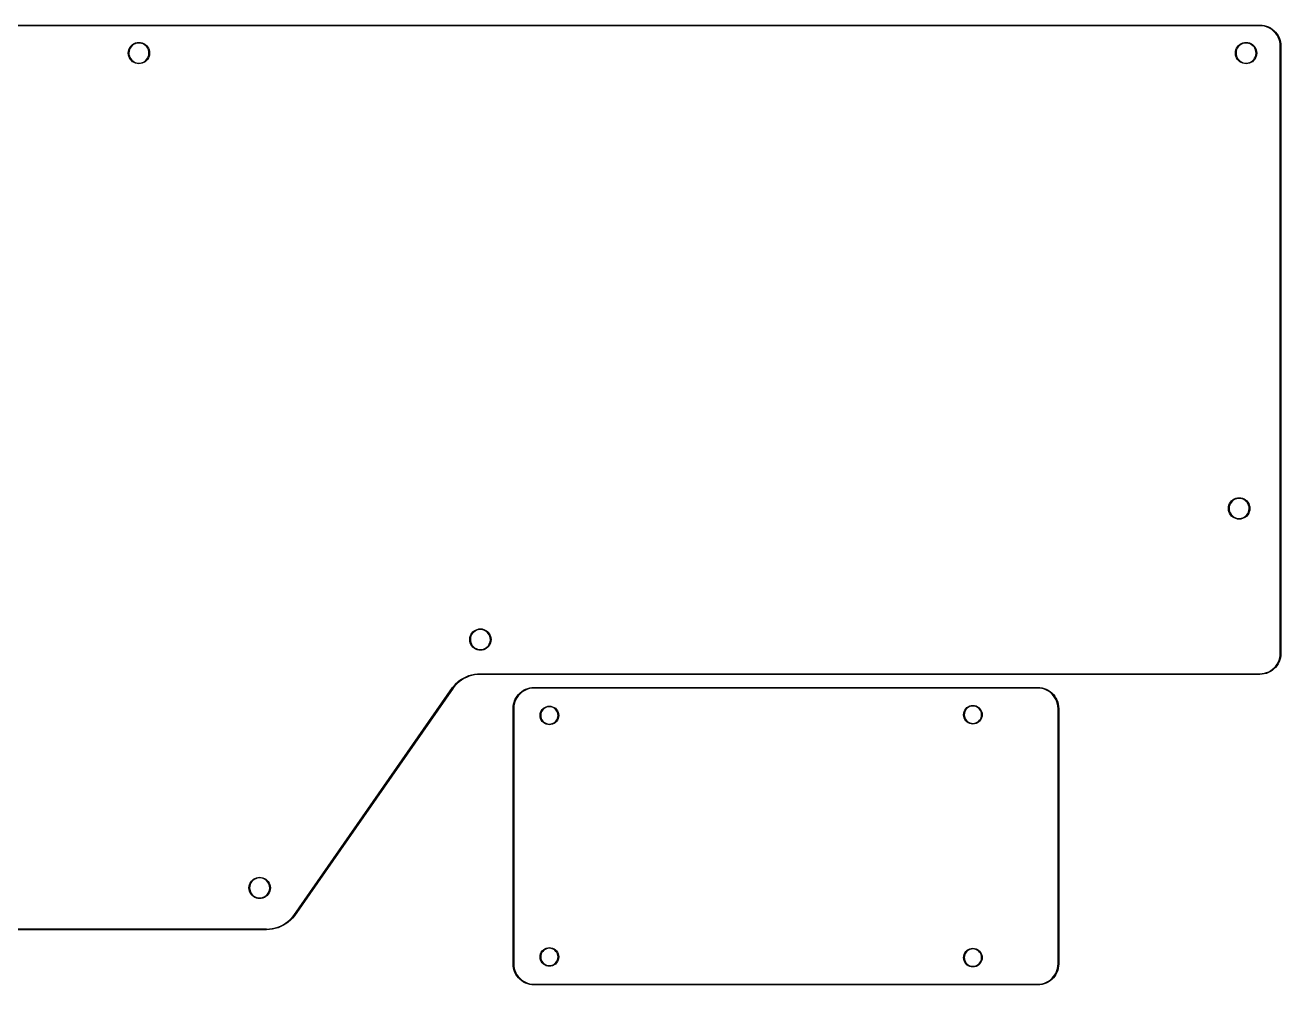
# Model space of a CAD drawing. Extents: x 26 to 390, y -197 to -58.
# Drawn here: x 208 to 390.1, y -197.1 to -58 of the extents above; entities that cross this region are included whole.
import ezdxf

# ---------------------------------------------------------------- set-up
doc = ezdxf.new("R2010")
doc.units = 0
doc.layers.add('BLACK', color=7, linetype='CONTINUOUS')

msp = doc.modelspace()

# ---------------------------------------------------------------- linework, layer by layer
at = {"layer": 'BLACK', "linetype": 'CONTINUOUS'}
for p, q in [((29, -57.95), (387, -57.95)), ((387, -58.05), (29, -58.05)), ((387, -57.95), (387.319, -57.9667)), ((387.01, -58.0459), (387, -58.05)), ((387.331, -58.0639), (387.01, -58.0459)), ((387.319, -57.9667), (387.634, -58.0166)), ((387.657, -58.1194), (387.331, -58.0639)), ((387.634, -58.0166), (387.943, -58.0993)), ((387.976, -58.2112), (387.657, -58.1194)), ((387.943, -58.0993), (388.241, -58.2137)), ((388.282, -58.338), (387.976, -58.2112)), ((388.241, -58.2137), (388.525, -58.3586)), ((388.572, -58.4982), (388.282, -58.338)), ((388.525, -58.3586), (388.793, -58.5325)), ((388.842, -58.69), (388.572, -58.4982)), ((388.793, -58.5325), (389.041, -58.7334)), ((389.089, -58.9107), (388.842, -58.69)), ((389.041, -58.7334), (389.267, -58.9592)), ((389.31, -59.1578), (389.089, -58.9107)), ((389.267, -58.9592), (389.468, -59.2073)), ((389.502, -59.428), (389.31, -59.1578)), ((389.468, -59.2073), (389.641, -59.475)), ((389.662, -59.718), (389.502, -59.428)), ((389.641, -59.475), (389.786, -59.7595)), ((389.789, -60.0241), (389.662, -59.718)), ((389.786, -59.7595), (389.901, -60.0575)), ((389.881, -60.3425), (389.789, -60.0241)), ((389.901, -60.0575), (389.983, -60.3659)), ((222.953, -61.9645), (222.969, -61.7575)), ((222.969, -61.7575), (223.026, -61.521)), ((223.026, -61.521), (223.119, -61.2963)), ((223.071, -61.7274), (223.045, -61.9645)), ((223.135, -61.4976), (223.071, -61.7274)), ((223.119, -61.2963), (223.246, -61.0889)), ((223.235, -61.2813), (223.135, -61.4976)), ((223.369, -61.0844), (223.235, -61.2813)), ((223.246, -61.0889), (223.404, -60.904)), ((223.534, -60.912), (223.369, -61.0844)), ((223.404, -60.904), (223.589, -60.746)), ((223.725, -60.7688), (223.534, -60.912)), ((223.589, -60.746), (223.796, -60.6189)), ((223.936, -60.6587), (223.725, -60.7688)), ((223.796, -60.6189), (224.021, -60.5259)), ((224.163, -60.5846), (223.936, -60.6587)), ((224.021, -60.5259), (224.258, -60.4691)), ((224.399, -60.5486), (224.163, -60.5846)), ((224.258, -60.4691), (224.5, -60.45)), ((224.637, -60.5515), (224.399, -60.5486)), ((224.5, -60.45), (224.742, -60.4691)), ((224.872, -60.5933), (224.637, -60.5515)), ((224.742, -60.4691), (224.979, -60.5259)), ((225.096, -60.6729), (224.872, -60.5933)), ((224.979, -60.5259), (225.204, -60.6189)), ((225.305, -60.7881), (225.096, -60.6729)), ((225.204, -60.6189), (225.411, -60.746)), ((225.492, -60.9359), (225.305, -60.7881)), ((225.411, -60.746), (225.596, -60.904)), ((225.653, -61.1123), (225.492, -60.9359)), ((225.596, -60.904), (225.754, -61.0889)), ((225.782, -61.3125), (225.653, -61.1123)), ((225.754, -61.0889), (225.881, -61.2963)), ((225.877, -61.5311), (225.782, -61.3125)), ((225.935, -61.7624), (225.877, -61.5311)), ((225.881, -61.2963), (225.974, -61.521)), ((225.955, -62), (225.935, -61.7624)), ((225.974, -61.521), (226.031, -61.7575)), ((226.031, -61.7575), (226.05, -62)), ((383.453, -61.9645), (383.469, -61.7575)), ((383.469, -61.7575), (383.526, -61.521)), ((383.526, -61.521), (383.619, -61.2963)), ((383.571, -61.7274), (383.545, -61.9645)), ((383.635, -61.4976), (383.571, -61.7274)), ((383.619, -61.2963), (383.746, -61.0889)), ((383.735, -61.2813), (383.635, -61.4976)), ((383.869, -61.0844), (383.735, -61.2813)), ((383.746, -61.0889), (383.904, -60.904)), ((384.034, -60.912), (383.869, -61.0844)), ((383.904, -60.904), (384.089, -60.746)), ((384.225, -60.7688), (384.034, -60.912)), ((384.089, -60.746), (384.296, -60.6189)), ((384.436, -60.6587), (384.225, -60.7688)), ((384.296, -60.6189), (384.521, -60.5259)), ((384.663, -60.5846), (384.436, -60.6587)), ((384.521, -60.5259), (384.758, -60.4691)), ((384.899, -60.5486), (384.663, -60.5846)), ((384.758, -60.4691), (385, -60.45)), ((385.137, -60.5515), (384.899, -60.5486)), ((385, -60.45), (385.242, -60.4691)), ((385.372, -60.5933), (385.137, -60.5515)), ((385.242, -60.4691), (385.479, -60.5259)), ((385.596, -60.6729), (385.372, -60.5933)), ((385.479, -60.5259), (385.704, -60.6189)), ((385.805, -60.7881), (385.596, -60.6729)), ((385.704, -60.6189), (385.911, -60.746)), ((385.992, -60.9359), (385.805, -60.7881)), ((385.911, -60.746), (386.096, -60.904)), ((386.153, -61.1123), (385.992, -60.9359)), ((386.096, -60.904), (386.254, -61.0889)), ((386.282, -61.3125), (386.153, -61.1123)), ((386.254, -61.0889), (386.381, -61.2963)), ((386.377, -61.5311), (386.282, -61.3125)), ((386.435, -61.7624), (386.377, -61.5311)), ((386.381, -61.2963), (386.474, -61.521)), ((386.455, -62), (386.435, -61.7624)), ((386.474, -61.521), (386.531, -61.7575)), ((386.531, -61.7575), (386.55, -62)), ((389.936, -60.6692), (389.881, -60.3425)), ((389.954, -60.9901), (389.936, -60.6692)), ((389.95, -61), (389.954, -60.9901)), ((389.95, -149), (389.95, -61)), ((389.983, -60.3659), (390.033, -60.6812)), ((390.033, -60.6812), (390.05, -61)), ((390.05, -61), (390.05, -149)), ((222.95, -62), (222.953, -61.9645)), ((222.969, -62.2425), (222.95, -62)), ((223.026, -62.479), (222.969, -62.2425)), ((223.119, -62.7037), (223.026, -62.479)), ((223.045, -61.9645), (223.059, -62.2025)), ((223.059, -62.2025), (223.112, -62.4351)), ((223.112, -62.4351), (223.201, -62.656)), ((223.246, -62.9111), (223.119, -62.7037)), ((223.201, -62.656), (223.326, -62.8593)), ((223.404, -63.096), (223.246, -62.9111)), ((223.326, -62.8593), (223.482, -63.0395)), ((223.589, -63.254), (223.404, -63.096)), ((223.482, -63.0395), (223.665, -63.1918)), ((223.796, -63.3811), (223.589, -63.254)), ((223.665, -63.1918), (223.871, -63.3121)), ((224.021, -63.4741), (223.796, -63.3811)), ((223.871, -63.3121), (224.094, -63.3972)), ((224.258, -63.5309), (224.021, -63.4741)), ((224.094, -63.3972), (224.328, -63.4447)), ((224.5, -63.55), (224.258, -63.5309)), ((224.328, -63.4447), (224.566, -63.4535)), ((224.742, -63.5309), (224.5, -63.55)), ((224.566, -63.4535), (224.803, -63.4232)), ((224.979, -63.4741), (224.742, -63.5309)), ((224.803, -63.4232), (225.031, -63.3547)), ((225.204, -63.3811), (224.979, -63.4741)), ((225.031, -63.3547), (225.245, -63.2498)), ((225.411, -63.254), (225.204, -63.3811)), ((225.245, -63.2498), (225.439, -63.1113)), ((225.596, -63.096), (225.411, -63.254)), ((225.439, -63.1113), (225.608, -62.943)), ((225.754, -62.9111), (225.596, -63.096)), ((225.608, -62.943), (225.747, -62.7494)), ((225.747, -62.7494), (225.853, -62.5356)), ((225.881, -62.7037), (225.754, -62.9111)), ((225.853, -62.5356), (225.922, -62.3075)), ((225.974, -62.479), (225.881, -62.7037)), ((225.922, -62.3075), (225.953, -62.0711)), ((225.953, -62.0711), (225.955, -62)), ((226.031, -62.2425), (225.974, -62.479)), ((226.05, -62), (226.031, -62.2425)), ((383.45, -62), (383.453, -61.9645)), ((383.469, -62.2425), (383.45, -62)), ((383.526, -62.479), (383.469, -62.2425)), ((383.619, -62.7037), (383.526, -62.479)), ((383.545, -61.9645), (383.559, -62.2025)), ((383.559, -62.2025), (383.612, -62.4351)), ((383.612, -62.4351), (383.701, -62.656)), ((383.746, -62.9111), (383.619, -62.7037)), ((383.701, -62.656), (383.826, -62.8593)), ((383.904, -63.096), (383.746, -62.9111)), ((383.826, -62.8593), (383.982, -63.0395)), ((384.089, -63.254), (383.904, -63.096)), ((383.982, -63.0395), (384.165, -63.1918)), ((384.296, -63.3811), (384.089, -63.254)), ((384.165, -63.1918), (384.371, -63.3121)), ((384.521, -63.4741), (384.296, -63.3811)), ((384.371, -63.3121), (384.594, -63.3972)), ((384.758, -63.5309), (384.521, -63.4741)), ((384.594, -63.3972), (384.828, -63.4447)), ((385, -63.55), (384.758, -63.5309)), ((384.828, -63.4447), (385.066, -63.4535)), ((385.242, -63.5309), (385, -63.55)), ((385.066, -63.4535), (385.303, -63.4232)), ((385.479, -63.4741), (385.242, -63.5309)), ((385.303, -63.4232), (385.531, -63.3547)), ((385.704, -63.3811), (385.479, -63.4741)), ((385.531, -63.3547), (385.745, -63.2498)), ((385.911, -63.254), (385.704, -63.3811)), ((385.745, -63.2498), (385.939, -63.1113)), ((386.096, -63.096), (385.911, -63.254)), ((385.939, -63.1113), (386.108, -62.943)), ((386.254, -62.9111), (386.096, -63.096)), ((386.108, -62.943), (386.247, -62.7494)), ((386.247, -62.7494), (386.353, -62.5356)), ((386.381, -62.7037), (386.254, -62.9111)), ((386.353, -62.5356), (386.422, -62.3075)), ((386.474, -62.479), (386.381, -62.7037)), ((386.422, -62.3075), (386.453, -62.0711)), ((386.453, -62.0711), (386.455, -62)), ((386.531, -62.2425), (386.474, -62.479)), ((386.55, -62), (386.531, -62.2425)), ((382.526, -127.521), (382.619, -127.296)), ((382.619, -127.296), (382.746, -127.089)), ((382.735, -127.281), (382.635, -127.498)), ((382.869, -127.084), (382.735, -127.281)), ((382.746, -127.089), (382.904, -126.904)), ((383.034, -126.912), (382.869, -127.084)), ((382.904, -126.904), (383.089, -126.746)), ((383.225, -126.769), (383.034, -126.912)), ((383.089, -126.746), (383.296, -126.619)), ((383.436, -126.659), (383.225, -126.769)), ((383.296, -126.619), (383.521, -126.526)), ((383.663, -126.585), (383.436, -126.659)), ((383.521, -126.526), (383.758, -126.469)), ((383.899, -126.549), (383.663, -126.585)), ((383.758, -126.469), (384, -126.45)), ((384.137, -126.551), (383.899, -126.549)), ((384, -126.45), (384.242, -126.469)), ((384.372, -126.593), (384.137, -126.551)), ((384.242, -126.469), (384.479, -126.526)), ((384.596, -126.673), (384.372, -126.593)), ((384.479, -126.526), (384.704, -126.619)), ((384.805, -126.788), (384.596, -126.673)), ((384.704, -126.619), (384.911, -126.746)), ((384.992, -126.936), (384.805, -126.788)), ((384.911, -126.746), (385.096, -126.904)), ((385.153, -127.112), (384.992, -126.936)), ((385.096, -126.904), (385.254, -127.089)), ((385.282, -127.312), (385.153, -127.112)), ((385.254, -127.089), (385.381, -127.296)), ((385.377, -127.531), (385.282, -127.312)), ((385.381, -127.296), (385.474, -127.521)), ((382.45, -128), (382.453, -127.964)), ((382.469, -128.242), (382.45, -128)), ((382.453, -127.964), (382.469, -127.758)), ((382.469, -127.758), (382.526, -127.521)), ((382.526, -128.479), (382.469, -128.242)), ((382.619, -128.704), (382.526, -128.479)), ((382.571, -127.727), (382.545, -127.964)), ((382.545, -127.964), (382.559, -128.202)), ((382.559, -128.202), (382.612, -128.435)), ((382.635, -127.498), (382.571, -127.727)), ((382.612, -128.435), (382.701, -128.656)), ((382.746, -128.911), (382.619, -128.704)), ((382.701, -128.656), (382.826, -128.859)), ((382.904, -129.096), (382.746, -128.911)), ((382.826, -128.859), (382.982, -129.04)), ((383.089, -129.254), (382.904, -129.096)), ((382.982, -129.04), (383.165, -129.192)), ((383.296, -129.381), (383.089, -129.254)), ((383.165, -129.192), (383.371, -129.312)), ((384.531, -129.355), (384.745, -129.25)), ((384.911, -129.254), (384.704, -129.381)), ((384.745, -129.25), (384.939, -129.111)), ((385.096, -129.096), (384.911, -129.254)), ((384.939, -129.111), (385.108, -128.943)), ((385.254, -128.911), (385.096, -129.096)), ((385.108, -128.943), (385.247, -128.749)), ((385.247, -128.749), (385.353, -128.536)), ((385.381, -128.704), (385.254, -128.911)), ((385.353, -128.536), (385.422, -128.307)), ((385.435, -127.762), (385.377, -127.531)), ((385.474, -128.479), (385.381, -128.704)), ((385.422, -128.307), (385.453, -128.071)), ((385.455, -128), (385.435, -127.762)), ((385.453, -128.071), (385.455, -128)), ((385.474, -127.521), (385.531, -127.758)), ((385.531, -128.242), (385.474, -128.479)), ((385.531, -127.758), (385.55, -128)), ((385.55, -128), (385.531, -128.242)), ((383.521, -129.474), (383.296, -129.381)), ((383.371, -129.312), (383.594, -129.397)), ((383.758, -129.531), (383.521, -129.474)), ((383.594, -129.397), (383.828, -129.445)), ((384, -129.55), (383.758, -129.531)), ((383.828, -129.445), (384.066, -129.453)), ((384.242, -129.531), (384, -129.55)), ((384.066, -129.453), (384.303, -129.423)), ((384.479, -129.474), (384.242, -129.531)), ((384.303, -129.423), (384.531, -129.355)), ((384.704, -129.381), (384.479, -129.474)), ((273.089, -145.746), (273.296, -145.619)), ((273.296, -145.619), (273.521, -145.526)), ((273.663, -145.585), (273.436, -145.659)), ((273.521, -145.526), (273.758, -145.469)), ((273.899, -145.549), (273.663, -145.585)), ((273.758, -145.469), (274, -145.45)), ((274.137, -145.551), (273.899, -145.549)), ((274, -145.45), (274.242, -145.469)), ((274.372, -145.593), (274.137, -145.551)), ((274.242, -145.469), (274.479, -145.526)), ((274.596, -145.673), (274.372, -145.593)), ((274.479, -145.526), (274.704, -145.619)), ((274.704, -145.619), (274.911, -145.746)), ((272.45, -147), (272.453, -146.964)), ((272.469, -147.242), (272.45, -147)), ((272.453, -146.964), (272.469, -146.758)), ((272.469, -146.758), (272.526, -146.521)), ((272.526, -147.479), (272.469, -147.242)), ((272.526, -146.521), (272.619, -146.296)), ((272.571, -146.727), (272.545, -146.964)), ((272.545, -146.964), (272.559, -147.202)), ((272.559, -147.202), (272.612, -147.435)), ((272.635, -146.498), (272.571, -146.727)), ((272.612, -147.435), (272.701, -147.656)), ((272.619, -146.296), (272.746, -146.089)), ((272.735, -146.281), (272.635, -146.498)), ((272.869, -146.084), (272.735, -146.281)), ((272.746, -146.089), (272.904, -145.904)), ((273.034, -145.912), (272.869, -146.084)), ((272.904, -145.904), (273.089, -145.746)), ((273.225, -145.769), (273.034, -145.912)), ((273.436, -145.659), (273.225, -145.769)), ((274.805, -145.788), (274.596, -145.673)), ((274.992, -145.936), (274.805, -145.788)), ((274.911, -145.746), (275.096, -145.904)), ((275.153, -146.112), (274.992, -145.936)), ((275.096, -145.904), (275.254, -146.089)), ((275.282, -146.312), (275.153, -146.112)), ((275.254, -146.089), (275.381, -146.296)), ((275.377, -146.531), (275.282, -146.312)), ((275.353, -147.536), (275.422, -147.307)), ((275.435, -146.762), (275.377, -146.531)), ((275.381, -146.296), (275.474, -146.521)), ((275.422, -147.307), (275.453, -147.071)), ((275.455, -147), (275.435, -146.762)), ((275.453, -147.071), (275.455, -147)), ((275.474, -146.521), (275.531, -146.758)), ((275.531, -147.242), (275.474, -147.479)), ((275.531, -146.758), (275.55, -147)), ((275.55, -147), (275.531, -147.242)), ((272.619, -147.704), (272.526, -147.479)), ((272.746, -147.911), (272.619, -147.704)), ((272.701, -147.656), (272.826, -147.859)), ((272.904, -148.096), (272.746, -147.911)), ((272.826, -147.859), (272.982, -148.04)), ((273.089, -148.254), (272.904, -148.096)), ((272.982, -148.04), (273.165, -148.192)), ((273.296, -148.381), (273.089, -148.254)), ((273.165, -148.192), (273.371, -148.312)), ((273.521, -148.474), (273.296, -148.381)), ((273.371, -148.312), (273.594, -148.397)), ((273.758, -148.531), (273.521, -148.474)), ((273.594, -148.397), (273.828, -148.445)), ((274, -148.55), (273.758, -148.531)), ((273.828, -148.445), (274.066, -148.453)), ((274.242, -148.531), (274, -148.55)), ((274.066, -148.453), (274.303, -148.423)), ((274.479, -148.474), (274.242, -148.531)), ((274.303, -148.423), (274.531, -148.355)), ((274.704, -148.381), (274.479, -148.474)), ((274.531, -148.355), (274.745, -148.25)), ((274.911, -148.254), (274.704, -148.381)), ((274.745, -148.25), (274.939, -148.111)), ((275.096, -148.096), (274.911, -148.254)), ((274.939, -148.111), (275.108, -147.943)), ((275.254, -147.911), (275.096, -148.096)), ((275.108, -147.943), (275.247, -147.749)), ((275.247, -147.749), (275.353, -147.536)), ((275.381, -147.704), (275.254, -147.911)), ((275.474, -147.479), (275.381, -147.704)), ((389.936, -149.331), (389.954, -149.01)), ((389.954, -149.01), (389.95, -149)), ((390.05, -149), (390.033, -149.319)), ((388.842, -151.31), (389.089, -151.089)), ((389.267, -151.041), (389.041, -151.267)), ((389.089, -151.089), (389.31, -150.842)), ((389.468, -150.793), (389.267, -151.041)), ((389.31, -150.842), (389.502, -150.572)), ((389.641, -150.525), (389.468, -150.793)), ((389.502, -150.572), (389.662, -150.282)), ((389.786, -150.241), (389.641, -150.525)), ((389.662, -150.282), (389.789, -149.976)), ((389.901, -149.943), (389.786, -150.241)), ((389.789, -149.976), (389.881, -149.657)), ((389.881, -149.657), (389.936, -149.331)), ((389.983, -149.634), (389.901, -149.943)), ((390.033, -149.319), (389.983, -149.634)), ((270.847, -153.056), (271.19, -152.804)), ((271.243, -152.883), (270.906, -153.13)), ((271.19, -152.804), (271.553, -152.582)), ((271.6, -152.666), (271.243, -152.883)), ((271.553, -152.582), (271.934, -152.392)), ((271.973, -152.479), (271.6, -152.666)), ((271.934, -152.392), (272.329, -152.234)), ((272.361, -152.325), (271.973, -152.479)), ((272.329, -152.234), (272.736, -152.111)), ((272.76, -152.203), (272.361, -152.325)), ((272.736, -152.111), (273.153, -152.022)), ((273.169, -152.116), (272.76, -152.203)), ((273.153, -152.022), (273.575, -151.968)), ((273.583, -152.063), (273.169, -152.116)), ((273.575, -151.968), (274, -151.95)), ((273.99, -152.046), (273.583, -152.063)), ((274, -152.05), (273.99, -152.046)), ((274, -151.95), (387, -151.95)), ((387, -152.05), (274, -152.05)), ((387, -151.95), (387.01, -151.954)), ((387.319, -152.033), (387, -152.05)), ((387.01, -151.954), (387.331, -151.936)), ((387.634, -151.983), (387.319, -152.033)), ((387.331, -151.936), (387.657, -151.881)), ((387.943, -151.901), (387.634, -151.983)), ((387.657, -151.881), (387.976, -151.789)), ((388.241, -151.786), (387.943, -151.901)), ((387.976, -151.789), (388.282, -151.662)), ((388.525, -151.641), (388.241, -151.786)), ((388.282, -151.662), (388.572, -151.502)), ((388.793, -151.468), (388.525, -151.641)), ((388.572, -151.502), (388.842, -151.31)), ((389.041, -151.267), (388.793, -151.468)), ((246.959, -186.971), (269.959, -153.971)), ((270.041, -154.029), (247.041, -187.029)), ((269.959, -153.971), (269.96, -153.971)), ((269.96, -153.97), (270.229, -153.641)), ((269.96, -153.971), (269.96, -153.97)), ((270.043, -154.019), (270.041, -154.029)), ((270.301, -153.704), (270.043, -154.019)), ((270.229, -153.641), (270.526, -153.335)), ((270.592, -153.404), (270.301, -153.704)), ((270.526, -153.335), (270.847, -153.056)), ((270.906, -153.13), (270.592, -153.404)), ((279.533, -154.959), (279.759, -154.733)), ((279.958, -154.69), (279.711, -154.911)), ((279.759, -154.733), (280.007, -154.532)), ((280.228, -154.498), (279.958, -154.69)), ((280.007, -154.532), (280.275, -154.359)), ((280.518, -154.338), (280.228, -154.498)), ((280.275, -154.359), (280.559, -154.214)), ((280.824, -154.211), (280.518, -154.338)), ((280.559, -154.214), (280.857, -154.099)), ((281.143, -154.119), (280.824, -154.211)), ((280.857, -154.099), (281.166, -154.017)), ((281.469, -154.064), (281.143, -154.119)), ((281.166, -154.017), (281.481, -153.967)), ((281.79, -154.046), (281.469, -154.064)), ((281.481, -153.967), (281.8, -153.95)), ((281.8, -154.05), (281.79, -154.046)), ((281.8, -153.95), (354.8, -153.95)), ((354.8, -154.05), (281.8, -154.05)), ((354.8, -153.95), (355.119, -153.967)), ((354.81, -154.046), (354.8, -154.05)), ((355.131, -154.064), (354.81, -154.046)), ((355.119, -153.967), (355.434, -154.017)), ((355.457, -154.119), (355.131, -154.064)), ((355.434, -154.017), (355.743, -154.099)), ((355.776, -154.211), (355.457, -154.119)), ((355.743, -154.099), (356.041, -154.214)), ((356.082, -154.338), (355.776, -154.211)), ((356.041, -154.214), (356.325, -154.359)), ((356.372, -154.498), (356.082, -154.338)), ((356.325, -154.359), (356.593, -154.532)), ((356.642, -154.69), (356.372, -154.498)), ((356.593, -154.532), (356.841, -154.733)), ((356.889, -154.911), (356.642, -154.69)), ((356.841, -154.733), (357.067, -154.959)), ((278.767, -156.681), (278.817, -156.366)), ((278.817, -156.366), (278.899, -156.057)), ((278.919, -156.343), (278.864, -156.669)), ((278.899, -156.057), (279.014, -155.759)), ((279.011, -156.024), (278.919, -156.343)), ((279.138, -155.718), (279.011, -156.024)), ((279.014, -155.759), (279.159, -155.475)), ((279.298, -155.428), (279.138, -155.718)), ((279.159, -155.475), (279.332, -155.207)), ((279.49, -155.158), (279.298, -155.428)), ((279.332, -155.207), (279.533, -154.959)), ((279.711, -154.911), (279.49, -155.158)), ((345.166, -156.571), (345.4, -156.55)), ((345.4, -156.55), (345.634, -156.571)), ((357.11, -155.158), (356.889, -154.911)), ((357.067, -154.959), (357.268, -155.207)), ((357.302, -155.428), (357.11, -155.158)), ((357.268, -155.207), (357.441, -155.475)), ((357.462, -155.718), (357.302, -155.428)), ((357.441, -155.475), (357.586, -155.759)), ((357.589, -156.024), (357.462, -155.718)), ((357.586, -155.759), (357.701, -156.057)), ((357.681, -156.343), (357.589, -156.024)), ((357.736, -156.669), (357.681, -156.343)), ((357.701, -156.057), (357.783, -156.366)), ((357.783, -156.366), (357.833, -156.681)), ((278.75, -157), (278.767, -156.681)), ((278.75, -194), (278.75, -157)), ((278.864, -156.669), (278.846, -156.99)), ((278.846, -156.99), (278.85, -157)), ((278.85, -157), (278.85, -194)), ((282.65, -158), (282.671, -157.766)), ((282.671, -158.234), (282.65, -158)), ((282.671, -157.766), (282.731, -157.538)), ((282.731, -158.462), (282.671, -158.234)), ((282.731, -157.538), (282.831, -157.325)), ((282.764, -157.782), (282.745, -158)), ((282.745, -158), (282.764, -158.218)), ((282.821, -157.571), (282.764, -157.782)), ((282.764, -158.218), (282.821, -158.429)), ((282.913, -157.373), (282.821, -157.571)), ((282.831, -157.325), (282.966, -157.132)), ((283.039, -157.193), (282.913, -157.373)), ((282.966, -157.132), (283.132, -156.966)), ((283.193, -157.039), (283.039, -157.193)), ((283.132, -156.966), (283.325, -156.831)), ((283.373, -156.913), (283.193, -157.039)), ((283.325, -156.831), (283.538, -156.731)), ((283.571, -156.821), (283.373, -156.913)), ((283.538, -156.731), (283.766, -156.671)), ((283.782, -156.764), (283.571, -156.821)), ((283.766, -156.671), (284, -156.65)), ((284, -156.745), (283.782, -156.764)), ((284, -156.65), (284.234, -156.671)), ((284.218, -156.764), (284, -156.745)), ((284.429, -156.821), (284.218, -156.764)), ((284.234, -156.671), (284.462, -156.731)), ((284.627, -156.913), (284.429, -156.821)), ((284.462, -156.731), (284.675, -156.831)), ((284.807, -157.039), (284.627, -156.913)), ((284.675, -156.831), (284.868, -156.966)), ((284.961, -157.193), (284.807, -157.039)), ((284.868, -156.966), (285.034, -157.132)), ((285.087, -157.373), (284.961, -157.193)), ((285.034, -157.132), (285.169, -157.325)), ((285.179, -157.571), (285.087, -157.373)), ((285.169, -157.325), (285.269, -157.538)), ((285.236, -157.782), (285.179, -157.571)), ((285.179, -158.429), (285.236, -158.218)), ((285.255, -158), (285.236, -157.782)), ((285.236, -158.218), (285.255, -158)), ((285.269, -157.538), (285.329, -157.766)), ((285.329, -158.234), (285.269, -158.462)), ((285.329, -157.766), (285.35, -158)), ((285.35, -158), (285.329, -158.234)), ((344.05, -157.9), (344.071, -157.666)), ((344.071, -158.134), (344.05, -157.9)), ((344.071, -157.666), (344.131, -157.438)), ((344.131, -158.362), (344.071, -158.134)), ((344.131, -157.438), (344.231, -157.225)), ((344.231, -158.575), (344.131, -158.362)), ((344.164, -157.682), (344.145, -157.9)), ((344.145, -157.9), (344.164, -158.118)), ((344.221, -157.471), (344.164, -157.682)), ((344.164, -158.118), (344.221, -158.329)), ((344.313, -157.273), (344.221, -157.471)), ((344.221, -158.329), (344.313, -158.527)), ((344.231, -157.225), (344.366, -157.032)), ((344.439, -157.093), (344.313, -157.273)), ((344.366, -157.032), (344.532, -156.866)), ((344.593, -156.939), (344.439, -157.093)), ((344.532, -156.866), (344.725, -156.731)), ((344.773, -156.813), (344.593, -156.939)), ((344.725, -156.731), (344.938, -156.631)), ((344.971, -156.721), (344.773, -156.813)), ((344.938, -156.631), (345.166, -156.571)), ((345.182, -156.664), (344.971, -156.721)), ((345.4, -156.645), (345.182, -156.664)), ((345.618, -156.664), (345.4, -156.645)), ((345.829, -156.721), (345.618, -156.664)), ((345.634, -156.571), (345.862, -156.631)), ((346.027, -156.813), (345.829, -156.721)), ((345.862, -156.631), (346.075, -156.731)), ((346.207, -156.939), (346.027, -156.813)), ((346.075, -156.731), (346.268, -156.866)), ((346.361, -157.093), (346.207, -156.939)), ((346.268, -156.866), (346.434, -157.032)), ((346.487, -157.273), (346.361, -157.093)), ((346.434, -157.032), (346.569, -157.225)), ((346.579, -157.471), (346.487, -157.273)), ((346.487, -158.527), (346.579, -158.329)), ((346.569, -157.225), (346.669, -157.438)), ((346.669, -158.362), (346.569, -158.575)), ((346.636, -157.682), (346.579, -157.471)), ((346.579, -158.329), (346.636, -158.118)), ((346.655, -157.9), (346.636, -157.682)), ((346.636, -158.118), (346.655, -157.9)), ((346.669, -157.438), (346.729, -157.666)), ((346.729, -158.134), (346.669, -158.362)), ((346.729, -157.666), (346.75, -157.9)), ((346.75, -157.9), (346.729, -158.134)), ((357.754, -156.99), (357.736, -156.669)), ((357.75, -157), (357.754, -156.99)), ((357.75, -194), (357.75, -157)), ((357.833, -156.681), (357.85, -157)), ((357.85, -157), (357.85, -194)), ((282.831, -158.675), (282.731, -158.462)), ((282.821, -158.429), (282.913, -158.627)), ((282.966, -158.868), (282.831, -158.675)), ((282.913, -158.627), (283.039, -158.807)), ((283.132, -159.034), (282.966, -158.868)), ((283.039, -158.807), (283.193, -158.961)), ((283.325, -159.169), (283.132, -159.034)), ((283.193, -158.961), (283.373, -159.087)), ((283.538, -159.269), (283.325, -159.169)), ((283.373, -159.087), (283.571, -159.179)), ((283.766, -159.329), (283.538, -159.269)), ((283.571, -159.179), (283.782, -159.236)), ((284, -159.35), (283.766, -159.329)), ((283.782, -159.236), (284, -159.255)), ((284, -159.255), (284.218, -159.236)), ((284.234, -159.329), (284, -159.35)), ((284.218, -159.236), (284.429, -159.179)), ((284.462, -159.269), (284.234, -159.329)), ((284.429, -159.179), (284.627, -159.087)), ((284.675, -159.169), (284.462, -159.269)), ((284.627, -159.087), (284.807, -158.961)), ((284.868, -159.034), (284.675, -159.169)), ((284.807, -158.961), (284.961, -158.807)), ((285.034, -158.868), (284.868, -159.034)), ((284.961, -158.807), (285.087, -158.627)), ((285.169, -158.675), (285.034, -158.868)), ((285.087, -158.627), (285.179, -158.429)), ((285.269, -158.462), (285.169, -158.675)), ((344.366, -158.768), (344.231, -158.575)), ((344.313, -158.527), (344.439, -158.707)), ((344.532, -158.934), (344.366, -158.768)), ((344.439, -158.707), (344.593, -158.861)), ((344.725, -159.069), (344.532, -158.934)), ((344.593, -158.861), (344.773, -158.987)), ((344.938, -159.169), (344.725, -159.069)), ((344.773, -158.987), (344.971, -159.079)), ((345.166, -159.229), (344.938, -159.169)), ((344.971, -159.079), (345.182, -159.136)), ((345.4, -159.25), (345.166, -159.229)), ((345.182, -159.136), (345.4, -159.155)), ((345.4, -159.155), (345.618, -159.136)), ((345.634, -159.229), (345.4, -159.25)), ((345.618, -159.136), (345.829, -159.079)), ((345.862, -159.169), (345.634, -159.229)), ((345.829, -159.079), (346.027, -158.987)), ((346.075, -159.069), (345.862, -159.169)), ((346.027, -158.987), (346.207, -158.861)), ((346.268, -158.934), (346.075, -159.069)), ((346.207, -158.861), (346.361, -158.707)), ((346.434, -158.768), (346.268, -158.934)), ((346.361, -158.707), (346.487, -158.527)), ((346.569, -158.575), (346.434, -158.768)), ((240.746, -182.089), (240.904, -181.904)), ((241.034, -181.912), (240.869, -182.084)), ((240.904, -181.904), (241.089, -181.746)), ((241.225, -181.769), (241.034, -181.912)), ((241.089, -181.746), (241.296, -181.619)), ((241.436, -181.659), (241.225, -181.769)), ((241.296, -181.619), (241.521, -181.526)), ((241.663, -181.585), (241.436, -181.659)), ((241.521, -181.526), (241.758, -181.469)), ((241.899, -181.549), (241.663, -181.585)), ((241.758, -181.469), (242, -181.45)), ((242.137, -181.551), (241.899, -181.549)), ((242, -181.45), (242.242, -181.469)), ((242.372, -181.593), (242.137, -181.551)), ((242.242, -181.469), (242.479, -181.526)), ((242.596, -181.673), (242.372, -181.593)), ((242.479, -181.526), (242.704, -181.619)), ((242.805, -181.788), (242.596, -181.673)), ((242.704, -181.619), (242.911, -181.746)), ((242.992, -181.936), (242.805, -181.788)), ((242.911, -181.746), (243.096, -181.904)), ((243.153, -182.112), (242.992, -181.936)), ((243.096, -181.904), (243.254, -182.089)), ((240.45, -183), (240.453, -182.964)), ((240.469, -183.242), (240.45, -183)), ((240.453, -182.964), (240.469, -182.758)), ((240.469, -182.758), (240.526, -182.521)), ((240.526, -183.479), (240.469, -183.242)), ((240.526, -182.521), (240.619, -182.296)), ((240.619, -183.704), (240.526, -183.479)), ((240.571, -182.727), (240.545, -182.964)), ((240.545, -182.964), (240.559, -183.202)), ((240.559, -183.202), (240.612, -183.435)), ((240.635, -182.498), (240.571, -182.727)), ((240.612, -183.435), (240.701, -183.656)), ((240.619, -182.296), (240.746, -182.089)), ((240.746, -183.911), (240.619, -183.704)), ((240.735, -182.281), (240.635, -182.498)), ((240.701, -183.656), (240.826, -183.859)), ((240.869, -182.084), (240.735, -182.281)), ((240.826, -183.859), (240.982, -184.04)), ((243.108, -183.943), (243.247, -183.749)), ((243.282, -182.312), (243.153, -182.112)), ((243.247, -183.749), (243.353, -183.536)), ((243.254, -182.089), (243.381, -182.296)), ((243.381, -183.704), (243.254, -183.911)), ((243.377, -182.531), (243.282, -182.312)), ((243.353, -183.536), (243.422, -183.307)), ((243.435, -182.762), (243.377, -182.531)), ((243.381, -182.296), (243.474, -182.521)), ((243.474, -183.479), (243.381, -183.704)), ((243.422, -183.307), (243.453, -183.071)), ((243.455, -183), (243.435, -182.762)), ((243.453, -183.071), (243.455, -183)), ((243.474, -182.521), (243.531, -182.758)), ((243.531, -183.242), (243.474, -183.479)), ((243.531, -182.758), (243.55, -183)), ((243.55, -183), (243.531, -183.242)), ((240.904, -184.096), (240.746, -183.911)), ((241.089, -184.254), (240.904, -184.096)), ((240.982, -184.04), (241.165, -184.192)), ((241.296, -184.381), (241.089, -184.254)), ((241.165, -184.192), (241.371, -184.312)), ((241.521, -184.474), (241.296, -184.381)), ((241.371, -184.312), (241.594, -184.397)), ((241.758, -184.531), (241.521, -184.474)), ((241.594, -184.397), (241.828, -184.445)), ((242, -184.55), (241.758, -184.531)), ((241.828, -184.445), (242.066, -184.453)), ((242.242, -184.531), (242, -184.55)), ((242.066, -184.453), (242.303, -184.423)), ((242.479, -184.474), (242.242, -184.531)), ((242.303, -184.423), (242.531, -184.355)), ((242.704, -184.381), (242.479, -184.474)), ((242.531, -184.355), (242.745, -184.25)), ((242.911, -184.254), (242.704, -184.381)), ((242.745, -184.25), (242.939, -184.111)), ((243.096, -184.096), (242.911, -184.254)), ((242.939, -184.111), (243.108, -183.943)), ((243.254, -183.911), (243.096, -184.096)), ((246.408, -187.596), (246.699, -187.296)), ((246.771, -187.359), (246.474, -187.665)), ((246.699, -187.296), (246.957, -186.981)), ((247.04, -187.03), (246.771, -187.359)), ((246.957, -186.981), (246.959, -186.971)), ((247.041, -187.029), (247.04, -187.029)), ((247.04, -187.029), (247.04, -187.03)), ((162, -188.95), (243, -188.95)), ((243, -189.05), (162, -189.05)), ((243, -188.95), (243.01, -188.954)), ((243.425, -189.032), (243, -189.05)), ((243.01, -188.954), (243.417, -188.937)), ((243.417, -188.937), (243.831, -188.884)), ((243.847, -188.978), (243.425, -189.032)), ((243.831, -188.884), (244.24, -188.797)), ((244.264, -188.889), (243.847, -188.978)), ((244.24, -188.797), (244.639, -188.675)), ((244.671, -188.766), (244.264, -188.889)), ((244.639, -188.675), (245.027, -188.521)), ((245.066, -188.608), (244.671, -188.766)), ((245.027, -188.521), (245.4, -188.334)), ((245.447, -188.418), (245.066, -188.608)), ((245.4, -188.334), (245.757, -188.117)), ((245.81, -188.196), (245.447, -188.418)), ((245.757, -188.117), (246.094, -187.87)), ((246.153, -187.944), (245.81, -188.196)), ((246.094, -187.87), (246.408, -187.596)), ((246.474, -187.665), (246.153, -187.944)), ((282.65, -193), (282.671, -192.766)), ((282.671, -192.766), (282.731, -192.538)), ((282.731, -192.538), (282.831, -192.325)), ((282.764, -192.782), (282.745, -193)), ((282.821, -192.571), (282.764, -192.782)), ((282.913, -192.373), (282.821, -192.571)), ((282.831, -192.325), (282.966, -192.132)), ((283.039, -192.193), (282.913, -192.373)), ((282.966, -192.132), (283.132, -191.966)), ((283.193, -192.039), (283.039, -192.193)), ((283.132, -191.966), (283.325, -191.831)), ((283.373, -191.913), (283.193, -192.039)), ((283.325, -191.831), (283.538, -191.731)), ((283.571, -191.821), (283.373, -191.913)), ((283.538, -191.731), (283.766, -191.671)), ((283.782, -191.764), (283.571, -191.821)), ((283.766, -191.671), (284, -191.65)), ((284, -191.745), (283.782, -191.764)), ((284, -191.65), (284.234, -191.671)), ((284.218, -191.764), (284, -191.745)), ((284.429, -191.821), (284.218, -191.764)), ((284.234, -191.671), (284.462, -191.731)), ((284.627, -191.913), (284.429, -191.821)), ((284.462, -191.731), (284.675, -191.831)), ((284.807, -192.039), (284.627, -191.913)), ((284.675, -191.831), (284.868, -191.966)), ((284.961, -192.193), (284.807, -192.039)), ((284.868, -191.966), (285.034, -192.132)), ((285.087, -192.373), (284.961, -192.193)), ((285.034, -192.132), (285.169, -192.325)), ((285.179, -192.571), (285.087, -192.373)), ((285.169, -192.325), (285.269, -192.538)), ((285.236, -192.782), (285.179, -192.571)), ((285.255, -193), (285.236, -192.782)), ((285.269, -192.538), (285.329, -192.766)), ((285.329, -192.766), (285.35, -193)), ((344.05, -193.1), (344.071, -192.866)), ((344.071, -192.866), (344.131, -192.638)), ((344.131, -192.638), (344.231, -192.425)), ((344.164, -192.882), (344.145, -193.1)), ((344.221, -192.671), (344.164, -192.882)), ((344.313, -192.473), (344.221, -192.671)), ((344.231, -192.425), (344.366, -192.232)), ((344.439, -192.293), (344.313, -192.473)), ((344.366, -192.232), (344.532, -192.066)), ((344.593, -192.139), (344.439, -192.293)), ((344.532, -192.066), (344.725, -191.931)), ((344.773, -192.013), (344.593, -192.139)), ((344.725, -191.931), (344.938, -191.831)), ((344.971, -191.921), (344.773, -192.013)), ((344.938, -191.831), (345.166, -191.771)), ((345.182, -191.864), (344.971, -191.921)), ((345.166, -191.771), (345.4, -191.75)), ((345.4, -191.845), (345.182, -191.864)), ((345.4, -191.75), (345.634, -191.771)), ((345.618, -191.864), (345.4, -191.845)), ((345.829, -191.921), (345.618, -191.864)), ((345.634, -191.771), (345.862, -191.831)), ((346.027, -192.013), (345.829, -191.921)), ((345.862, -191.831), (346.075, -191.931)), ((346.207, -192.139), (346.027, -192.013)), ((346.075, -191.931), (346.268, -192.066)), ((346.361, -192.293), (346.207, -192.139)), ((346.268, -192.066), (346.434, -192.232)), ((346.487, -192.473), (346.361, -192.293)), ((346.434, -192.232), (346.569, -192.425)), ((346.579, -192.671), (346.487, -192.473)), ((346.569, -192.425), (346.669, -192.638)), ((346.636, -192.882), (346.579, -192.671)), ((346.655, -193.1), (346.636, -192.882)), ((346.669, -192.638), (346.729, -192.866)), ((346.729, -192.866), (346.75, -193.1)), ((278.767, -194.319), (278.75, -194)), ((278.817, -194.634), (278.767, -194.319)), ((278.899, -194.943), (278.817, -194.634)), ((278.85, -194), (278.846, -194.01)), ((278.846, -194.01), (278.864, -194.331)), ((278.864, -194.331), (278.919, -194.657)), ((278.919, -194.657), (279.011, -194.976)), ((282.671, -193.234), (282.65, -193)), ((282.731, -193.462), (282.671, -193.234)), ((282.831, -193.675), (282.731, -193.462)), ((282.745, -193), (282.764, -193.218)), ((282.764, -193.218), (282.821, -193.429)), ((282.821, -193.429), (282.913, -193.627)), ((282.966, -193.868), (282.831, -193.675)), ((282.913, -193.627), (283.039, -193.807)), ((283.132, -194.034), (282.966, -193.868)), ((283.039, -193.807), (283.193, -193.961)), ((283.325, -194.169), (283.132, -194.034)), ((283.193, -193.961), (283.373, -194.087)), ((283.538, -194.269), (283.325, -194.169)), ((283.373, -194.087), (283.571, -194.179)), ((283.766, -194.329), (283.538, -194.269)), ((283.571, -194.179), (283.782, -194.236)), ((284, -194.35), (283.766, -194.329)), ((283.782, -194.236), (284, -194.255)), ((284, -194.255), (284.218, -194.236)), ((284.234, -194.329), (284, -194.35)), ((284.218, -194.236), (284.429, -194.179)), ((284.462, -194.269), (284.234, -194.329)), ((284.429, -194.179), (284.627, -194.087)), ((284.675, -194.169), (284.462, -194.269)), ((284.627, -194.087), (284.807, -193.961)), ((284.868, -194.034), (284.675, -194.169)), ((284.807, -193.961), (284.961, -193.807)), ((285.034, -193.868), (284.868, -194.034)), ((284.961, -193.807), (285.087, -193.627)), ((285.169, -193.675), (285.034, -193.868)), ((285.087, -193.627), (285.179, -193.429)), ((285.269, -193.462), (285.169, -193.675)), ((285.179, -193.429), (285.236, -193.218)), ((285.236, -193.218), (285.255, -193)), ((285.329, -193.234), (285.269, -193.462)), ((285.35, -193), (285.329, -193.234)), ((344.071, -193.334), (344.05, -193.1)), ((344.131, -193.562), (344.071, -193.334)), ((344.231, -193.775), (344.131, -193.562)), ((344.145, -193.1), (344.164, -193.318)), ((344.164, -193.318), (344.221, -193.529)), ((344.221, -193.529), (344.313, -193.727)), ((344.366, -193.968), (344.231, -193.775)), ((344.313, -193.727), (344.439, -193.907)), ((344.532, -194.134), (344.366, -193.968)), ((344.439, -193.907), (344.593, -194.061)), ((344.725, -194.269), (344.532, -194.134)), ((344.593, -194.061), (344.773, -194.187)), ((344.938, -194.369), (344.725, -194.269)), ((344.773, -194.187), (344.971, -194.279)), ((345.166, -194.429), (344.938, -194.369)), ((344.971, -194.279), (345.182, -194.336)), ((345.4, -194.45), (345.166, -194.429)), ((345.182, -194.336), (345.4, -194.355)), ((345.4, -194.355), (345.618, -194.336)), ((345.634, -194.429), (345.4, -194.45)), ((345.618, -194.336), (345.829, -194.279)), ((345.862, -194.369), (345.634, -194.429)), ((345.829, -194.279), (346.027, -194.187)), ((346.075, -194.269), (345.862, -194.369)), ((346.027, -194.187), (346.207, -194.061)), ((346.268, -194.134), (346.075, -194.269)), ((346.207, -194.061), (346.361, -193.907)), ((346.434, -193.968), (346.268, -194.134)), ((346.361, -193.907), (346.487, -193.727)), ((346.569, -193.775), (346.434, -193.968)), ((346.487, -193.727), (346.579, -193.529)), ((346.669, -193.562), (346.569, -193.775)), ((346.579, -193.529), (346.636, -193.318)), ((346.636, -193.318), (346.655, -193.1)), ((346.729, -193.334), (346.669, -193.562)), ((346.75, -193.1), (346.729, -193.334)), ((357.589, -194.976), (357.681, -194.657)), ((357.681, -194.657), (357.736, -194.331)), ((357.783, -194.634), (357.701, -194.943)), ((357.736, -194.331), (357.754, -194.01)), ((357.754, -194.01), (357.75, -194)), ((357.833, -194.319), (357.783, -194.634)), ((357.85, -194), (357.833, -194.319)), ((279.014, -195.241), (278.899, -194.943)), ((279.011, -194.976), (279.138, -195.282)), ((279.159, -195.525), (279.014, -195.241)), ((279.138, -195.282), (279.298, -195.572)), ((279.332, -195.793), (279.159, -195.525)), ((279.298, -195.572), (279.49, -195.842)), ((279.533, -196.041), (279.332, -195.793)), ((279.49, -195.842), (279.711, -196.089)), ((279.759, -196.267), (279.533, -196.041)), ((279.711, -196.089), (279.958, -196.31)), ((280.007, -196.468), (279.759, -196.267)), ((279.958, -196.31), (280.228, -196.502)), ((280.275, -196.641), (280.007, -196.468)), ((280.228, -196.502), (280.518, -196.662)), ((356.082, -196.662), (356.372, -196.502)), ((356.593, -196.468), (356.325, -196.641)), ((356.372, -196.502), (356.642, -196.31)), ((356.841, -196.267), (356.593, -196.468)), ((356.642, -196.31), (356.889, -196.089)), ((357.067, -196.041), (356.841, -196.267)), ((356.889, -196.089), (357.11, -195.842)), ((357.268, -195.793), (357.067, -196.041)), ((357.11, -195.842), (357.302, -195.572)), ((357.441, -195.525), (357.268, -195.793)), ((357.302, -195.572), (357.462, -195.282)), ((357.586, -195.241), (357.441, -195.525)), ((357.462, -195.282), (357.589, -194.976)), ((357.701, -194.943), (357.586, -195.241)), ((280.559, -196.786), (280.275, -196.641)), ((280.518, -196.662), (280.824, -196.789)), ((280.857, -196.901), (280.559, -196.786)), ((280.824, -196.789), (281.143, -196.881)), ((281.166, -196.983), (280.857, -196.901)), ((281.143, -196.881), (281.469, -196.936)), ((281.481, -197.033), (281.166, -196.983)), ((281.469, -196.936), (281.79, -196.954)), ((281.8, -197.05), (281.481, -197.033)), ((281.79, -196.954), (281.8, -196.95)), ((281.8, -196.95), (354.8, -196.95)), ((354.8, -197.05), (281.8, -197.05)), ((354.8, -196.95), (354.81, -196.954)), ((355.119, -197.033), (354.8, -197.05)), ((354.81, -196.954), (355.131, -196.936)), ((355.434, -196.983), (355.119, -197.033)), ((355.131, -196.936), (355.457, -196.881)), ((355.743, -196.901), (355.434, -196.983)), ((355.457, -196.881), (355.776, -196.789)), ((356.041, -196.786), (355.743, -196.901)), ((355.776, -196.789), (356.082, -196.662)), ((356.325, -196.641), (356.041, -196.786))]:
    msp.add_line(p, q, dxfattribs=at)

doc.saveas('drawing.dxf')
